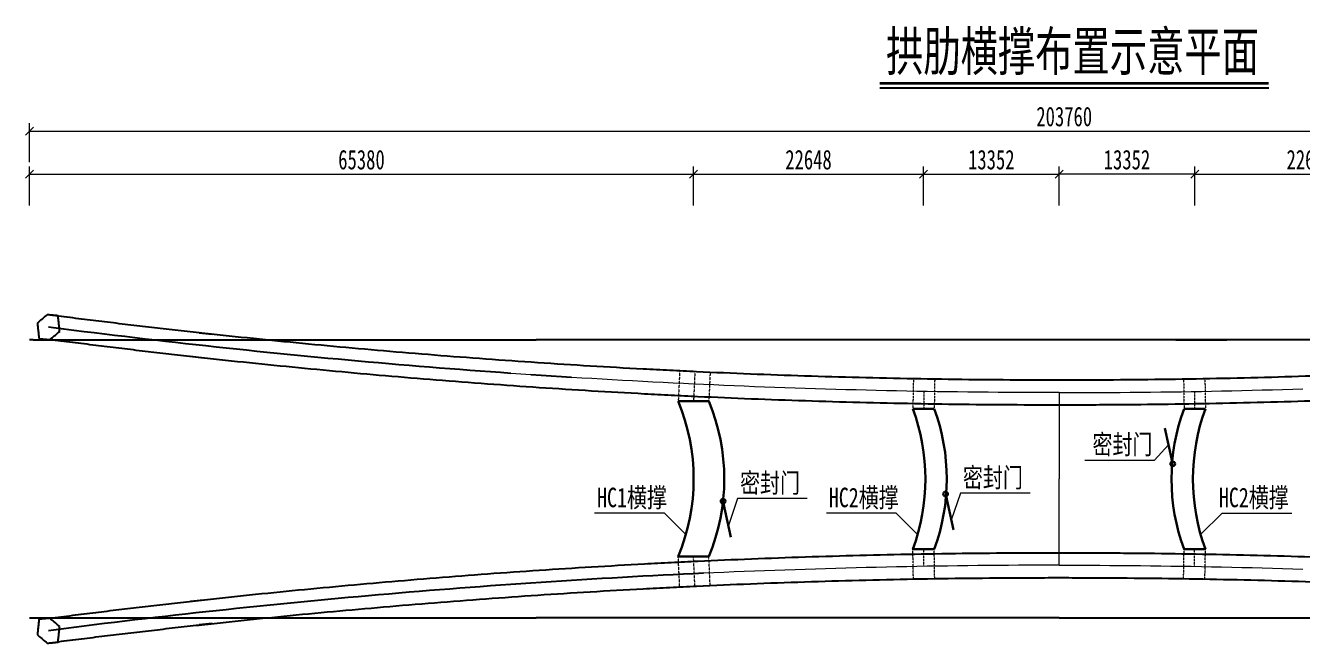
# Model space of a CAD drawing. Header units: millimetres. Extents: x 271875 to 497920, y 124104 to 263204.
# Drawn here: x 271875 to 397596, y 124104 to 185079 of the extents above; entities that cross this region are included whole.
import ezdxf
from ezdxf.enums import TextEntityAlignment as Align

# ---------------------------------------------------------------- set-up
doc = ezdxf.new("R2010")
doc.units = ezdxf.units.MM
doc.linetypes.add('CENTER2', pattern=[28.575, 19.05, -3.175, 3.175, -3.175])
doc.linetypes.add('DASHED', pattern=[0.75, 0.5, -0.25])
doc.layers.get('Defpoints').update_dxf_attribs({"color": 8})
for name, color, linetype, lineweight in [('A-MASS', 70, 'Continuous', 200), ('标注', 4, 'Continuous', 13), ('标注线及字体', 2, 'Continuous', 15), ('桥 构造粗实', 1, 'Continuous', 30), ('细实线', 4, 'Continuous', 15)]:
    doc.layers.add(name, color=color, linetype=linetype, lineweight=lineweight)
doc.styles.add('111', font='仿宋_GB2312.ttf', dxfattribs={"width": 0.7})
doc.styles.add('SMEDI', font='仿宋_GB2312.ttf', dxfattribs={"width": 0.75})
doc.dimstyles.new('200', dxfattribs={"dimscale": 0, "dimtxt": 2.5, "dimasz": 1, "dimexe": 1, "dimexo": 1, "dimgap": 0.6, "dimtad": 1, "dimdec": 0, "dimdsep": 46, "dimtxsty": '111', "dimblk": 'OBLIQUE', "dimcen": 0, "dimclrd": 4, "dimclre": 4, "dimclrt": 4, "dimadec": 1, "dimazin": 2, "dimtfac": 1, "dimtdec": 0, "dimtix": 1, "dimtmove": 2, "dimatfit": 3, "dimfxl": 4, "dimfxlon": 1, "dimtolj": 1, "dimlwd": -1, "dimlwe": -1, "dimarcsym": 0})

# ---------------------------------------------------------------- blocks, each defined once
blk = doc.blocks.new('_Oblique')
at = {"color": 0, "linetype": 'ByBlock', "lineweight": -2}
blk.add_line((-0.5, -0.5), (0.5, 0.5), dxfattribs=at)
blk = doc.blocks.new('*D79')
at = {"layer": 'Defpoints', "color": 0, "transparency": 16777216}
for p in [(337642, 170431), (337642, 148058), (272260, 145364)]:
    blk.add_point(p, dxfattribs=at)
at = {"layer": '细实线', "color": 4, "transparency": 16777216}
for p, q in [((272260, 167354), (272260, 171201)), ((337642, 167354), (337642, 171201)), ((272260, 170431), (337642, 170431))]:
    blk.add_line(p, q, dxfattribs=at)
at = {"layer": '细实线', "color": 4, "transparency": 16777216, "xscale": 769.2307692307693, "yscale": 769.2307692307693, "zscale": 769.2307692307693, "rotation": 180}
blk.add_blockref('_Oblique', (272260, 170431), dxfattribs=at)
at = {"layer": '细实线', "color": 4, "transparency": 16777216, "xscale": 769.2307692307693, "yscale": 769.2307692307693, "zscale": 769.2307692307693}
blk.add_blockref('_Oblique', (337642, 170431), dxfattribs=at)
at = {"layer": '细实线', "color": 4, "transparency": 16777216, "insert": (304951, 171854), "char_height": 1923.1, "attachment_point": 5, "style": '111'}
blk.add_mtext('\\A1;65380', dxfattribs=at)
blk = doc.blocks.new('*D80')
at = {"layer": 'Defpoints', "color": 0, "transparency": 16777216}
for p in [(476020, 174679), (272260, 145364), (476020, 145364)]:
    blk.add_point(p, dxfattribs=at)
at = {"layer": '细实线', "color": 4, "transparency": 16777216}
for p, q in [((272260, 171602), (272260, 175448)), ((476020, 171602), (476020, 175448)), ((272260, 174679), (476020, 174679))]:
    blk.add_line(p, q, dxfattribs=at)
at = {"layer": '细实线', "color": 4, "transparency": 16777216, "xscale": 769.2307692307693, "yscale": 769.2307692307693, "zscale": 769.2307692307693, "rotation": 180}
blk.add_blockref('_Oblique', (272260, 174679), dxfattribs=at)
at = {"layer": '细实线', "color": 4, "transparency": 16777216, "xscale": 769.2307692307693, "yscale": 769.2307692307693, "zscale": 769.2307692307693}
blk.add_blockref('_Oblique', (476020, 174679), dxfattribs=at)
at = {"layer": '细实线', "color": 4, "transparency": 16777216, "insert": (374140, 176102), "char_height": 1923.1, "attachment_point": 5, "style": '111'}
blk.add_mtext('\\A1;203760', dxfattribs=at)
blk = doc.blocks.new('*D81')
at = {"layer": 'Defpoints', "color": 0, "transparency": 16777216}
for p in [(360287, 170431), (337642, 148058), (360287, 147330)]:
    blk.add_point(p, dxfattribs=at)
at = {"layer": '细实线', "color": 4, "transparency": 16777216}
for p, q in [((337642, 167354), (337642, 171201)), ((360287, 167354), (360287, 171201)), ((337642, 170431), (360287, 170431))]:
    blk.add_line(p, q, dxfattribs=at)
at = {"layer": '细实线', "color": 4, "transparency": 16777216, "xscale": 769.2307692307693, "yscale": 769.2307692307693, "zscale": 769.2307692307693, "rotation": 180}
blk.add_blockref('_Oblique', (337642, 170431), dxfattribs=at)
at = {"layer": '细实线', "color": 4, "transparency": 16777216, "xscale": 769.2307692307693, "yscale": 769.2307692307693, "zscale": 769.2307692307693}
blk.add_blockref('_Oblique', (360287, 170431), dxfattribs=at)
at = {"layer": '细实线', "color": 4, "transparency": 16777216, "insert": (348965, 171854), "char_height": 1923.1, "attachment_point": 5, "style": '111'}
blk.add_mtext('\\A1;22648', dxfattribs=at)
blk = doc.blocks.new('*D82')
at = {"layer": 'Defpoints', "color": 0, "transparency": 16777216}
for p in [(373640, 170431), (360287, 147330), (373640, 144663)]:
    blk.add_point(p, dxfattribs=at)
at = {"layer": '细实线', "color": 4, "transparency": 16777216}
for p, q in [((360287, 167354), (360287, 171201)), ((373640, 167354), (373640, 171201)), ((360287, 170431), (373640, 170431))]:
    blk.add_line(p, q, dxfattribs=at)
at = {"layer": '细实线', "color": 4, "transparency": 16777216, "xscale": 769.2307692307693, "yscale": 769.2307692307693, "zscale": 769.2307692307693, "rotation": 180}
blk.add_blockref('_Oblique', (360287, 170431), dxfattribs=at)
at = {"layer": '细实线', "color": 4, "transparency": 16777216, "xscale": 769.2307692307693, "yscale": 769.2307692307693, "zscale": 769.2307692307693}
blk.add_blockref('_Oblique', (373640, 170431), dxfattribs=at)
at = {"layer": '细实线', "color": 4, "transparency": 16777216, "insert": (366963, 171854), "char_height": 1923.1, "attachment_point": 5, "style": '111'}
blk.add_mtext('\\A1;13352', dxfattribs=at)
blk = doc.blocks.new('*D83')
at = {"layer": 'Defpoints', "color": 0, "transparency": 16777216}
for p in [(373640, 170431), (386993, 147330), (373640, 144663)]:
    blk.add_point(p, dxfattribs=at)
at = {"layer": '细实线', "color": 4, "transparency": 16777216}
for p, q in [((373640, 167354), (373640, 171201)), ((386993, 167354), (386993, 171201)), ((386993, 170431), (373640, 170431))]:
    blk.add_line(p, q, dxfattribs=at)
at = {"layer": '细实线', "color": 4, "transparency": 16777216, "xscale": 769.2307692307693, "yscale": 769.2307692307693, "zscale": 769.2307692307693, "rotation": 180}
blk.add_blockref('_Oblique', (373640, 170431), dxfattribs=at)
at = {"layer": '细实线', "color": 4, "transparency": 16777216, "xscale": 769.2307692307693, "yscale": 769.2307692307693, "zscale": 769.2307692307693}
blk.add_blockref('_Oblique', (386993, 170431), dxfattribs=at)
at = {"layer": '细实线', "color": 4, "transparency": 16777216, "insert": (380316, 171854), "char_height": 1923.1, "attachment_point": 5, "style": '111'}
blk.add_mtext('\\A1;13352', dxfattribs=at)
blk = doc.blocks.new('*D84')
at = {"layer": 'Defpoints', "color": 0, "transparency": 16777216}
for p in [(409637, 170431), (386993, 147330), (409637, 148058)]:
    blk.add_point(p, dxfattribs=at)
at = {"layer": '细实线', "color": 4, "transparency": 16777216}
for p, q in [((386993, 167354), (386993, 171201)), ((409637, 167354), (409637, 171201)), ((386993, 170431), (409637, 170431))]:
    blk.add_line(p, q, dxfattribs=at)
at = {"layer": '细实线', "color": 4, "transparency": 16777216, "xscale": 769.2307692307693, "yscale": 769.2307692307693, "zscale": 769.2307692307693, "rotation": 180}
blk.add_blockref('_Oblique', (386993, 170431), dxfattribs=at)
at = {"layer": '细实线', "color": 4, "transparency": 16777216, "xscale": 769.2307692307693, "yscale": 769.2307692307693, "zscale": 769.2307692307693}
blk.add_blockref('_Oblique', (409637, 170431), dxfattribs=at)
at = {"layer": '细实线', "color": 4, "transparency": 16777216, "insert": (398315, 171854), "char_height": 1923.1, "attachment_point": 5, "style": '111'}
blk.add_mtext('\\A1;22648', dxfattribs=at)

msp = doc.modelspace()

# ---------------------------------------------------------------- linework, layer by layer
at = {"color": 4}
msp.add_line((355969.5, 178932.1), (394282, 178932.1), dxfattribs=at)
at = {"color": 6, "const_width": 276.9}
msp.add_lwpolyline([(355969.5, 179393.6), (394282, 179393.6)], dxfattribs=at)
at = {"layer": 'A-MASS', "lineweight": -3}
for p, q in [((288962.7, 154803.2), (290235.6, 154663.3)), ((272639.8, 154113.4), (272259.8, 154113.4)), ((272639.8, 154113.4), (273139.8, 154113.4)), ((273139.8, 154113.4), (273639.8, 154113.4)), ((273639.8, 154113.4), (274139.8, 154113.4)), ((274139.8, 154113.4), (274639.8, 154113.4)), ((274639.8, 154113.4), (275139.8, 154113.4)), ((275139.8, 154113.4), (275639.8, 154113.4)), ((275639.8, 154113.4), (276139.8, 154113.4)), ((276139.8, 154113.4), (276639.8, 154113.4)), ((276639.8, 154113.4), (277139.8, 154113.4)), ((277139.8, 154113.4), (277639.8, 154113.4)), ((277639.8, 154113.4), (278139.8, 154113.4)), ((278139.8, 154113.4), (278639.8, 154113.4)), ((278639.8, 154113.4), (279139.8, 154113.4)), ((279139.8, 154113.4), (279639.8, 154113.4)), ((279639.8, 154113.4), (280139.8, 154113.4)), ((280139.8, 154113.4), (280639.8, 154113.4)), ((280639.8, 154113.4), (281139.8, 154113.4)), ((281139.8, 154113.4), (281639.8, 154113.4)), ((281639.8, 154113.4), (282139.8, 154113.4)), ((282139.8, 154113.4), (283139.8, 154113.4)), ((283139.8, 154113.4), (284139.8, 154113.4)), ((284139.8, 154113.4), (285139.8, 154113.4)), ((285139.8, 154113.4), (286139.8, 154113.4)), ((286139.8, 154113.4), (287139.8, 154113.4)), ((287139.8, 154113.4), (292139.8, 154113.4)), ((292139.8, 154113.4), (302139.8, 154113.4)), ((302139.8, 154113.4), (322139.8, 154113.4)), ((347139.8, 154113.4), (322139.8, 154113.4)), ((357139.8, 154113.4), (347139.8, 154113.4)), ((362139.8, 154113.4), (357139.8, 154113.4)), ((367139.8, 154113.4), (362139.8, 154113.4)), ((373639.8, 154113.4), (367139.8, 154113.4)), ((378639.8, 154113.4), (373639.8, 154113.4)), ((383639.8, 154113.4), (378639.8, 154113.4)), ((388639.8, 154113.4), (383639.8, 154113.4)), ((385139.8, 154113.4), (390139.8, 154113.4)), ((398639.8, 154113.4), (388639.8, 154113.4)), ((288106.2, 128361.3), (289382.5, 128501.4)), ((272259.8, 126713.4), (272639.8, 126713.4)), ((272639.8, 126713.4), (273139.8, 126713.4)), ((273139.8, 126713.4), (273639.8, 126713.4)), ((273639.8, 126713.4), (274139.8, 126713.4)), ((274139.8, 126713.4), (274639.8, 126713.4)), ((274639.8, 126713.4), (275139.8, 126713.4)), ((275139.8, 126713.4), (275639.8, 126713.4)), ((275639.8, 126713.4), (276139.8, 126713.4)), ((276139.8, 126713.4), (276639.8, 126713.4)), ((276639.8, 126713.4), (277139.8, 126713.4)), ((277139.8, 126713.4), (277639.8, 126713.4)), ((277639.8, 126713.4), (278139.8, 126713.4)), ((278139.8, 126713.4), (278639.8, 126713.4)), ((278639.8, 126713.4), (279139.8, 126713.4)), ((279139.8, 126713.4), (279639.8, 126713.4)), ((279639.8, 126713.4), (280139.8, 126713.4)), ((280139.8, 126713.4), (280639.8, 126713.4)), ((280639.8, 126713.4), (281139.8, 126713.4)), ((281139.8, 126713.4), (281639.8, 126713.4)), ((281639.8, 126713.4), (282139.8, 126713.4)), ((282139.8, 126713.4), (283139.8, 126713.4)), ((283139.8, 126713.4), (284139.8, 126713.4)), ((284139.8, 126713.4), (285139.8, 126713.4)), ((285139.8, 126713.4), (286139.8, 126713.4)), ((286139.8, 126713.4), (287139.8, 126713.4)), ((287139.8, 126713.4), (292139.8, 126713.4)), ((292139.8, 126713.4), (302139.8, 126713.4)), ((302139.8, 126713.4), (322139.8, 126713.4)), ((347139.8, 126713.4), (322139.8, 126713.4)), ((357139.8, 126713.4), (347139.8, 126713.4)), ((362139.8, 126713.4), (357139.8, 126713.4)), ((367139.8, 126713.4), (362139.8, 126713.4)), ((373639.8, 126713.4), (367139.8, 126713.4)), ((373639.8, 126713.4), (378639.8, 126713.4)), ((378639.8, 126713.4), (383639.8, 126713.4)), ((383639.8, 126713.4), (388639.8, 126713.4)), ((388639.8, 126713.4), (398639.8, 126713.4))]:
    msp.add_line(p, q, dxfattribs=at)
at = {"layer": 'A-MASS', "lineweight": -3, "flags": 128}
for points in [[(274006.2, 156592.2), (273898.5, 156501.5), (273790.8, 156410.9), (273683, 156320.3), (273575.3, 156229.6), (273467.6, 156139), (273359.8, 156048.3), (273252.1, 155957.7), (273144.4, 155867), (273036.6, 155776.4)], [(275074.8, 156490.2), (274956.1, 156501.5), (274837.3, 156512.9), (274718.6, 156524.2), (274599.9, 156535.5), (274481.2, 156546.9), (274362.4, 156558.2), (274243.7, 156569.5), (274125, 156580.9), (274006.2, 156592.2)], [(275157.7, 155721.4), (275148.5, 155806.9), (275139.3, 155892.3), (275130.1, 155977.7), (275120.9, 156063.1), (275111.7, 156148.5), (275102.5, 156233.9), (275093.2, 156319.4), (275084, 156404.8), (275074.8, 156490.2)], [(273036.6, 155776.4), (273045.9, 155691), (273055.1, 155605.5), (273064.3, 155520.1), (273073.5, 155434.7), (273082.7, 155349.3), (273091.9, 155263.9), (273101.1, 155178.5), (273110.4, 155093), (273119.6, 155007.6)], [(273119.6, 155007.6), (273128.8, 154922.2), (273138, 154836.8), (273147.2, 154751.4), (273156.4, 154666), (273165.6, 154580.5), (273174.9, 154495.1), (273184.1, 154409.7), (273193.3, 154324.3), (273202.5, 154238.9)], [(274271.1, 154136.9), (274378.8, 154227.5), (274486.6, 154318.2), (274594.3, 154408.8), (274702, 154499.5), (274809.7, 154590.1), (274917.5, 154680.8), (275025.2, 154771.4), (275132.9, 154862.1), (275240.7, 154952.7)], [(275240.7, 154952.7), (275231.5, 155038.1), (275222.2, 155123.5), (275213, 155208.9), (275203.8, 155294.4), (275194.6, 155379.8), (275185.4, 155465.2), (275176.2, 155550.6), (275167, 155636), (275157.7, 155721.4)], [(273202.5, 154238.9), (273321.2, 154227.6), (273440, 154216.2), (273558.7, 154204.9), (273677.4, 154193.5), (273796.2, 154182.2), (273914.9, 154170.9), (274033.6, 154159.5), (274152.4, 154148.2), (274271.1, 154136.9)], [(289382.5, 152325.3), (288107.2, 152465.3), (288106.2, 152465.4)], [(273119.6, 125819.1), (273110.4, 125733.7), (273101.1, 125648.3), (273091.9, 125562.8), (273082.7, 125477.4), (273073.5, 125392), (273064.3, 125306.6), (273055.1, 125221.2), (273045.9, 125135.8), (273036.6, 125050.3)], [(273202.5, 126587.8), (273193.3, 126502.4), (273184.1, 126417), (273174.9, 126331.6), (273165.6, 126246.2), (273156.4, 126160.7), (273147.2, 126075.3), (273138, 125989.9), (273128.8, 125904.5), (273119.6, 125819.1)], [(274271.1, 126689.8), (274152.4, 126678.5), (274033.6, 126667.2), (273914.9, 126655.8), (273796.2, 126644.5), (273677.4, 126633.2), (273558.7, 126621.8), (273440, 126610.5), (273321.2, 126599.2), (273202.5, 126587.8)], [(275240.7, 125874), (275132.9, 125964.7), (275025.2, 126055.3), (274917.5, 126146), (274809.7, 126236.6), (274702, 126327.2), (274594.3, 126417.9), (274486.6, 126508.5), (274378.8, 126599.2), (274271.1, 126689.8)], [(275157.7, 125105.3), (275167, 125190.7), (275176.2, 125276.1), (275185.4, 125361.5), (275194.6, 125446.9), (275203.8, 125532.3), (275213, 125617.8), (275222.2, 125703.2), (275231.5, 125788.6), (275240.7, 125874)], [(290235.6, 126163.4), (288963.7, 126023.6), (288962.7, 126023.5)], [(273036.6, 125050.3), (273144.4, 124959.7), (273252.1, 124869), (273359.8, 124778.4), (273467.6, 124687.8), (273575.3, 124597.1), (273683, 124506.5), (273790.8, 124415.8), (273898.5, 124325.2), (274006.2, 124234.5)], [(275074.8, 124336.5), (275084, 124421.9), (275093.2, 124507.4), (275102.5, 124592.8), (275111.7, 124678.2), (275120.9, 124763.6), (275130.1, 124849), (275139.3, 124934.4), (275148.5, 125019.9), (275157.7, 125105.3)], [(274006.2, 124234.5), (274125, 124245.8), (274243.7, 124257.2), (274362.4, 124268.5), (274481.2, 124279.9), (274599.9, 124291.2), (274718.6, 124302.5), (274837.3, 124313.9), (274956.1, 124325.2), (275074.8, 124336.5)]]:
    msp.add_lwpolyline(points, dxfattribs=at)
at = {"layer": 'A-MASS', "lineweight": -3}
for points, knots in [([(474273.4, 156722.9), (473574.2, 156631), (472522.1, 156494.3), (471112.6, 156314.5), (469699, 156136.4), (468278.7, 155960.6), (466850, 155786.8), (465415.5, 155614.4), (463611.7, 155401.5), (461430.5, 155150.2), (459232.9, 154903.2), (456281.3, 154580.1), (452552.4, 154187.8), (448017.2, 153737), (443424.1, 153307.2), (438672.2, 152890.6), (433759.9, 152490.3), (428685.9, 152109.5), (423558, 151758.2), (419242.2, 151491.2), (415765.7, 151293.7), (413146.7, 151153.9), (410516.5, 151022.5), (407875.5, 150899.8), (405224.4, 150785.8), (401677, 150645.6), (397221.1, 150492.8), (391845, 150346.4), (386445.8, 150238), (381029.2, 150168.4), (376507.2, 150141.9), (372888.3, 150139.2), (369269.8, 150148.7), (364749.4, 150183.9), (359337, 150264.2), (353943.6, 150383.2), (348575, 150539.9), (343236.9, 150733.3), (338818.7, 150924.2), (335305.3, 151094.2), (331806.6, 151275.7), (327461.8, 151523.3), (322296.7, 151852.4), (317183.4, 152212), (312124.9, 152600.8), (307124.5, 153017.1), (302185, 153459.8), (297309.7, 153927.2), (293303, 154336.3), (290132.7, 154674.5), (287773, 154933.5), (285431.6, 155197.6), (283496.1, 155421.9), (281957.2, 155603.7), (280807.8, 155741.2), (279663.4, 155879.9), (278523.8, 156019.7), (277388.6, 156160.7), (275880.3, 156350.5), (274754.3, 156495), (274006.2, 156592.2)], [-1, -1, -1, -1, -0.98813291, -0.98219937, -0.97626582, -0.96439873, -0.95846519, -0.95253165, -0.94066456, -0.92879747, -0.91693038, -0.90506329, -0.88132911, -0.85759494, -0.83386076, -0.81012658, -0.78481013, -0.75949367, -0.73417722, -0.70886076, -0.69620253, -0.6835443, -0.67088608, -0.65822785, -0.64556962, -0.63291139, -0.60759494, -0.58227848, -0.55696203, -0.53164557, -0.50632911, -0.49367089, -0.48101266, -0.4556962, -0.43037975, -0.40506329, -0.37974684, -0.35443038, -0.32911392, -0.3164557, -0.30379747, -0.27848101, -0.25316456, -0.2278481, -0.20253165, -0.17721519, -0.15189873, -0.12658228, -0.10126582, -0.08860759, -0.07594937, -0.06329114, -0.05063291, -0.0443038, -0.03797468, -0.03164557, -0.02531646, -0.01898734, -0.01265823, 0, 0, 0, 0]), ([(474006.3, 154265.8), (473308.8, 154175.3), (472258.9, 154040.2), (470852.5, 153861.5), (469441.8, 153683.5), (468024.2, 153507), (466598.3, 153332.5), (465166.7, 153159.3), (463366.6, 152945.6), (461189.9, 152693.5), (458996.9, 152446), (456051.6, 152122.2), (452330.9, 151729.5), (447805.9, 151278.6), (443223.4, 150849.1), (438482.9, 150433.1), (433582.7, 150033.5), (428521.8, 149653.5), (423407.4, 149303), (419103.4, 149036.6), (415636.5, 148839.5), (413025, 148699.8), (410402.3, 148568.5), (407769, 148445.7), (405125.8, 148331.5), (401589, 148191.1), (397146.6, 148038), (391787.3, 147891.3), (386405, 147782.9), (381905.6, 147725.4), (378301.1, 147698.3), (375596.3, 147687.2), (372890.8, 147685.2), (369283.7, 147694.5), (364777.8, 147729.2), (359382.5, 147809), (354006.1, 147928.1), (348654, 148085.2), (343332.1, 148279), (338927, 148470.1), (335423.8, 148640.2), (331935, 148821.4), (327602.3, 149068.7), (322451.1, 149397), (317351.2, 149755.8), (312305.6, 150143.7), (307317.4, 150559.4), (302389.7, 151001.5), (297525.6, 151468.8), (293527.8, 151878.1), (290364.4, 152216.8), (288009.6, 152476.3), (285673.1, 152741.1), (283741.6, 152966.1), (282205.8, 153148.5), (281058.7, 153286.6), (279916.6, 153425.9), (278779.2, 153566.3), (277646.3, 153707.8), (276141, 153897.5), (275017.5, 154040.8), (274271.1, 154136.9)], [-1, -1, -1, -1, -0.98813291, -0.98219937, -0.97626582, -0.96439873, -0.95846519, -0.95253165, -0.94066456, -0.92879747, -0.91693038, -0.90506329, -0.88132911, -0.85759494, -0.83386076, -0.81012658, -0.78481013, -0.75949367, -0.73417722, -0.70886076, -0.69620253, -0.6835443, -0.67088608, -0.65822785, -0.64556962, -0.63291139, -0.60759494, -0.58227848, -0.55696203, -0.53164557, -0.51898734, -0.50632911, -0.49367089, -0.48101266, -0.4556962, -0.43037975, -0.40506329, -0.37974684, -0.35443038, -0.32911392, -0.3164557, -0.30379747, -0.27848101, -0.25316456, -0.2278481, -0.20253165, -0.17721519, -0.15189873, -0.12658228, -0.10126582, -0.08860759, -0.07594937, -0.06329114, -0.05063291, -0.0443038, -0.03797468, -0.03164557, -0.02531646, -0.01898734, -0.01265823, 0, 0, 0, 0]), ([(274271.1, 126689.8), (275017.5, 126785.9), (276141, 126929.2), (277646.3, 127118.9), (278779.2, 127260.4), (279916.6, 127400.8), (281058.7, 127540.1), (282205.8, 127678.2), (283741.6, 127860.7), (285673.1, 128085.6), (288009.6, 128350.4), (290364.4, 128609.9), (293527.8, 128948.6), (297525.6, 129357.9), (302389.7, 129825.2), (307317.4, 130267.3), (312305.6, 130683), (317351.2, 131070.9), (322451.1, 131429.7), (327602.3, 131758), (331935, 132005.3), (335423.8, 132186.6), (338927, 132356.6), (343332.1, 132547.7), (348654, 132741.5), (354006.1, 132898.6), (359382.5, 133017.7), (364777.8, 133097.5), (369283.7, 133132.2), (372890.8, 133141.5), (375596.3, 133139.5), (378301.1, 133128.5), (381905.6, 133101.3), (386405, 133043.8), (391787.3, 132935.4), (397146.6, 132788.7), (401589, 132635.6), (405125.8, 132495.2), (407769, 132381), (410402.3, 132258.2), (413025, 132126.9), (415636.5, 131987.2), (419103.4, 131790.1), (423407.4, 131523.7), (428521.8, 131173.2), (433582.7, 130793.2), (438482.9, 130393.6), (443223.4, 129977.6), (447805.9, 129548.2), (452330.9, 129097.3), (456051.6, 128704.6), (458996.9, 128380.8), (461189.9, 128133.2), (463366.6, 127881.1), (465166.7, 127667.4), (466598.3, 127494.3), (468024.2, 127319.7), (469441.8, 127143.2), (470852.5, 126965.2), (472258.9, 126786.5), (473308.8, 126651.4), (474006.3, 126560.9)], [0, 0, 0, 0, 0.01265823, 0.01898734, 0.02531646, 0.03164557, 0.03797468, 0.0443038, 0.05063291, 0.06329114, 0.07594937, 0.08860759, 0.10126582, 0.12658228, 0.15189873, 0.17721519, 0.20253165, 0.2278481, 0.25316456, 0.27848101, 0.30379747, 0.3164557, 0.32911392, 0.35443038, 0.37974684, 0.40506329, 0.43037975, 0.4556962, 0.48101266, 0.49367089, 0.50632911, 0.51898734, 0.53164557, 0.55696203, 0.58227848, 0.60759494, 0.63291139, 0.64556962, 0.65822785, 0.67088608, 0.6835443, 0.69620253, 0.70886076, 0.73417722, 0.75949367, 0.78481013, 0.81012658, 0.83386076, 0.85759494, 0.88132911, 0.90506329, 0.91693038, 0.92879747, 0.94066456, 0.95253165, 0.95846519, 0.96439873, 0.97626582, 0.98219937, 0.98813291, 1, 1, 1, 1]), ([(274006.2, 124234.5), (274754.3, 124331.7), (275880.3, 124476.2), (277388.6, 124666), (278523.8, 124807.1), (279663.4, 124946.9), (280807.8, 125085.5), (281957.2, 125223), (283496.1, 125404.8), (285431.6, 125629.1), (287773, 125893.2), (290132.7, 126152.2), (293303, 126490.4), (297309.7, 126899.5), (302185, 127366.9), (307124.5, 127809.6), (312124.9, 128226), (317183.4, 128614.7), (322296.7, 128974.3), (327461.8, 129303.4), (331806.6, 129551), (335305.3, 129732.5), (338818.7, 129902.6), (343236.9, 130093.4), (348575, 130286.8), (353943.6, 130443.5), (359337, 130562.6), (364749.4, 130642.8), (369269.8, 130678), (372888.3, 130687.5), (376507.2, 130684.8), (381029.2, 130658.3), (386445.8, 130588.7), (391845, 130480.3), (397221.1, 130333.9), (401677, 130181.2), (405224.4, 130041), (407875.5, 129926.9), (410516.5, 129804.2), (413146.7, 129672.8), (415765.7, 129533), (419242.2, 129335.5), (423558, 129068.5), (428685.9, 128717.2), (433759.9, 128336.4), (438672.2, 127936.1), (443424.1, 127519.5), (448017.2, 127089.8), (452552.4, 126638.9), (456281.3, 126246.7), (459232.9, 125923.5), (461430.5, 125676.6), (463611.7, 125425.2), (465415.5, 125212.3), (466850, 125039.9), (468278.7, 124866.1), (469699, 124690.3), (471112.6, 124512.2), (472522.1, 124332.4), (473574.2, 124195.7), (474273.4, 124103.8)], [0, 0, 0, 0, 0.01265823, 0.01898734, 0.02531646, 0.03164557, 0.03797468, 0.0443038, 0.05063291, 0.06329114, 0.07594937, 0.08860759, 0.10126582, 0.12658228, 0.15189873, 0.17721519, 0.20253165, 0.2278481, 0.25316456, 0.27848101, 0.30379747, 0.3164557, 0.32911392, 0.35443038, 0.37974684, 0.40506329, 0.43037975, 0.4556962, 0.48101266, 0.49367089, 0.50632911, 0.53164557, 0.55696203, 0.58227848, 0.60759494, 0.63291139, 0.64556962, 0.65822785, 0.67088608, 0.6835443, 0.69620253, 0.70886076, 0.73417722, 0.75949367, 0.78481013, 0.81012658, 0.83386076, 0.85759494, 0.88132911, 0.90506329, 0.91693038, 0.92879747, 0.94066456, 0.95253165, 0.95846519, 0.96439873, 0.97626582, 0.98219937, 0.98813291, 1, 1, 1, 1])]:
    msp.add_open_spline(points, degree=3, knots=knots, dxfattribs=at)
at = {"layer": '标注', "lineweight": -3, "ltscale": 550}
for p, q in [((274639.8, 155300.3), (274139.8, 155365.1)), ((275639.8, 155171.9), (274639.8, 155300.3)), ((276639.8, 155044.8), (275639.8, 155171.9)), ((277639.8, 154919.1), (276639.8, 155044.8)), ((278639.8, 154794.6), (277639.8, 154919.1)), ((279639.8, 154671.4), (278639.8, 154794.6)), ((280639.8, 154549.6), (279639.8, 154671.4)), ((281639.8, 154429), (280639.8, 154549.6)), ((282639.8, 154309.8), (281639.8, 154429)), ((283639.8, 154191.8), (282639.8, 154309.8)), ((284639.8, 154075.2), (283639.8, 154191.8)), ((285639.8, 153959.8), (284639.8, 154075.2)), ((286639.8, 153845.8), (285639.8, 153959.8)), ((287639.8, 153733), (286639.8, 153845.8)), ((288639.8, 153621.6), (287639.8, 153733)), ((289639.8, 153511.5), (288639.8, 153621.6)), ((290639.8, 153402.6), (289639.8, 153511.5)), ((291639.8, 153295.1), (290639.8, 153402.6)), ((292639.8, 153188.9), (291639.8, 153295.1)), ((293639.8, 153084), (292639.8, 153188.9)), ((294639.8, 152980.4), (293639.8, 153084)), ((295639.8, 152878.1), (294639.8, 152980.4)), ((296639.8, 152777), (295639.8, 152878.1)), ((297639.8, 152677.3), (296639.8, 152777)), ((298639.8, 152578.9), (297639.8, 152677.3)), ((299639.8, 152481.8), (298639.8, 152578.9)), ((300639.8, 152386.1), (299639.8, 152481.8)), ((301639.8, 152291.6), (300639.8, 152386.1)), ((302639.8, 152198.4), (301639.8, 152291.6)), ((303639.8, 152106.5), (302639.8, 152198.4)), ((304639.8, 152015.9), (303639.8, 152106.5)), ((305639.8, 151926.6), (304639.8, 152015.9)), ((306639.8, 151838.7), (305639.8, 151926.6)), ((307639.8, 151752), (306639.8, 151838.7)), ((308639.8, 151666.6), (307639.8, 151752)), ((309639.8, 151582.6), (308639.8, 151666.6)), ((310639.8, 151499.8), (309639.8, 151582.6)), ((311639.8, 151418.3), (310639.8, 151499.8)), ((312639.8, 151338.2), (311639.8, 151418.3)), ((313639.8, 151259.3), (312639.8, 151338.2)), ((314639.8, 151181.8), (313639.8, 151259.3)), ((315639.8, 151105.5), (314639.8, 151181.8)), ((316639.8, 151030.6), (315639.8, 151105.5)), ((317639.8, 150957), (316639.8, 151030.6)), ((318639.8, 150884.6), (317639.8, 150957)), ((319639.8, 150813.6), (318639.8, 150884.6)), ((322639.8, 150608.3), (321639.8, 150675.4)), ((323639.8, 150542.5), (322639.8, 150608.3)), ((324639.8, 150478), (323639.8, 150542.5)), ((325639.8, 150414.8), (324639.8, 150478)), ((331639.8, 130763.8), (330639.8, 130708.4)), ((332639.8, 130817.9), (331639.8, 130763.8)), ((333639.8, 130870.7), (332639.8, 130817.9)), ((334639.8, 130922.2), (333639.8, 130870.7)), ((335639.8, 130972.4), (334639.8, 130922.2)), ((336639.8, 131021.2), (335639.8, 130972.4)), ((337639.8, 131068.8), (336639.8, 131021.2)), ((338639.8, 131115.1), (337639.8, 131068.8)), ((313639.8, 129567.4), (312639.8, 129488.5)), ((314639.8, 129644.9), (313639.8, 129567.4)), ((315639.8, 129721.2), (314639.8, 129644.9)), ((316639.8, 129796.1), (315639.8, 129721.2)), ((317639.8, 129869.8), (316639.8, 129796.1)), ((318639.8, 129942.1), (317639.8, 129869.8)), ((319639.8, 130013.1), (318639.8, 129942.1)), ((320639.8, 130082.8), (319639.8, 130013.1)), ((321639.8, 130151.3), (320639.8, 130082.8)), ((322639.8, 130218.4), (321639.8, 130151.3)), ((323639.8, 130284.2), (322639.8, 130218.4)), ((324639.8, 130348.7), (323639.8, 130284.2)), ((325639.8, 130411.9), (324639.8, 130348.7)), ((326639.8, 130473.8), (325639.8, 130411.9)), ((327639.8, 130534.4), (326639.8, 130473.8)), ((328639.8, 130593.7), (327639.8, 130534.4)), ((329639.8, 130651.7), (328639.8, 130593.7)), ((330639.8, 130708.4), (329639.8, 130651.7)), ((298639.8, 128247.8), (297639.8, 128149.4)), ((299639.8, 128344.9), (298639.8, 128247.8)), ((300639.8, 128440.7), (299639.8, 128344.9)), ((301639.8, 128535.2), (300639.8, 128440.7)), ((302639.8, 128628.3), (301639.8, 128535.2)), ((303639.8, 128720.2), (302639.8, 128628.3)), ((304639.8, 128810.8), (303639.8, 128720.2)), ((305639.8, 128900.1), (304639.8, 128810.8)), ((306639.8, 128988.1), (305639.8, 128900.1)), ((307639.8, 129074.7), (306639.8, 128988.1)), ((308639.8, 129160.1), (307639.8, 129074.7)), ((309639.8, 129244.2), (308639.8, 129160.1)), ((310639.8, 129326.9), (309639.8, 129244.2)), ((311639.8, 129408.4), (310639.8, 129326.9)), ((312639.8, 129488.5), (311639.8, 129408.4)), ((286639.8, 126980.9), (285639.8, 126866.9)), ((287639.8, 127093.7), (286639.8, 126980.9)), ((288639.8, 127205.1), (287639.8, 127093.7)), ((289639.8, 127315.2), (288639.8, 127205.1)), ((290639.8, 127424.1), (289639.8, 127315.2)), ((291639.8, 127531.6), (290639.8, 127424.1)), ((292639.8, 127637.8), (291639.8, 127531.6)), ((293639.8, 127742.7), (292639.8, 127637.8)), ((294639.8, 127846.3), (293639.8, 127742.7)), ((295639.8, 127948.7), (294639.8, 127846.3)), ((296639.8, 128049.7), (295639.8, 127948.7)), ((297639.8, 128149.4), (296639.8, 128049.7)), ((276639.8, 125781.9), (275639.8, 125654.8)), ((277639.8, 125907.7), (276639.8, 125781.9)), ((278639.8, 126032.1), (277639.8, 125907.7)), ((279639.8, 126155.3), (278639.8, 126032.1)), ((280639.8, 126277.1), (279639.8, 126155.3)), ((281639.8, 126397.7), (280639.8, 126277.1)), ((282639.8, 126517), (281639.8, 126397.7)), ((283639.8, 126634.9), (282639.8, 126517)), ((284639.8, 126751.6), (283639.8, 126634.9)), ((285639.8, 126866.9), (284639.8, 126751.6)), ((274639.8, 125526.4), (274139.8, 125461.6)), ((275639.8, 125654.8), (274639.8, 125526.4))]:
    msp.add_line(p, q, dxfattribs=at)
at = {"layer": '标注', "linetype": 'DASHED', "ltscale": 2}
for p, q in [((336282, 151051.4), (336135.7, 148057.9)), ((337780.4, 150979.6), (337641.4, 148057.9)), ((339277.2, 150910.7), (339148.9, 148057.9)), ((359290.1, 150272), (359234.5, 147329.6)), ((361386.9, 150236.1), (361339.6, 147329.6)), ((385892.7, 150236.1), (385940.1, 147329.6)), ((387989.5, 150272), (388045.1, 147329.6)), ((360317, 149029.6), (360317, 147329.6)), ((386962.7, 149029.6), (386962.7, 147329.6)), ((359290.1, 130554.7), (359234.5, 133497.1)), ((360317, 131786.6), (360317, 133486.6)), ((361386.9, 130590.6), (361339.6, 133497.1)), ((385892.7, 130590.6), (385940.1, 133497.1)), ((386962.7, 131786.6), (386962.7, 133486.6)), ((387989.5, 130554.7), (388045.1, 133497.1)), ((336282, 129775.3), (336135.7, 132768.8)), ((337780.4, 129847.2), (337641.4, 132768.8)), ((339277.2, 129916), (339148.9, 132768.8))]:
    msp.add_line(p, q, dxfattribs=at)
at = {"layer": '标注', "ltscale": 550}
for p, q in [((320639.8, 150743.9), (319639.8, 150813.6)), ((321639.8, 150675.4), (320639.8, 150743.9)), ((326639.8, 150352.9), (325639.8, 150414.8)), ((327639.8, 150292.3), (326639.8, 150352.9)), ((328639.8, 150233), (327639.8, 150292.3)), ((329639.8, 150175), (328639.8, 150233)), ((330639.8, 150118.3), (329639.8, 150175)), ((331639.8, 150062.9), (330639.8, 150118.3)), ((332639.8, 150008.8), (331639.8, 150062.9)), ((333639.8, 149956), (332639.8, 150008.8)), ((334639.8, 149904.5), (333639.8, 149956)), ((335639.8, 149854.4), (334639.8, 149904.5)), ((336639.8, 149805.5), (335639.8, 149854.4)), ((337639.8, 149757.9), (336639.8, 149805.5)), ((338639.8, 149711.6), (337639.8, 149757.9)), ((339639.8, 149666.7), (338639.8, 149711.6)), ((340639.8, 149623), (339639.8, 149666.7)), ((341639.8, 149580.7), (340639.8, 149623)), ((342639.8, 149539.6), (341639.8, 149580.7)), ((343639.8, 149499.8), (342639.8, 149539.6)), ((344639.8, 149461.4), (343639.8, 149499.8)), ((345639.8, 149424.3), (344639.8, 149461.4)), ((346639.8, 149388.4), (345639.8, 149424.3)), ((347639.8, 149353.9), (346639.8, 149388.4)), ((348639.8, 149320.6), (347639.8, 149353.9)), ((349639.8, 149288.7), (348639.8, 149320.6)), ((350639.8, 149258.1), (349639.8, 149288.7)), ((351639.8, 149228.8), (350639.8, 149258.1)), ((352639.8, 149200.7), (351639.8, 149228.8)), ((353639.8, 149174), (352639.8, 149200.7)), ((354639.8, 149148.6), (353639.8, 149174)), ((355639.8, 149124.5), (354639.8, 149148.6)), ((356639.8, 149101.7), (355639.8, 149124.5)), ((357639.8, 149080.2), (356639.8, 149101.7)), ((358639.8, 149060), (357639.8, 149080.2)), ((359639.8, 149041.1), (358639.8, 149060)), ((360639.8, 149023.5), (359639.8, 149041.1)), ((361639.8, 149007.2), (360639.8, 149023.5)), ((362639.8, 148992.2), (361639.8, 149007.2)), ((363639.8, 148978.5), (362639.8, 148992.2)), ((364639.8, 148966.1), (363639.8, 148978.5)), ((365639.8, 148955.1), (364639.8, 148966.1)), ((366639.8, 148945.3), (365639.8, 148955.1)), ((367639.8, 148936.8), (366639.8, 148945.3)), ((368639.8, 148929.6), (367639.8, 148936.8)), ((369639.8, 148923.8), (368639.8, 148929.6)), ((370639.8, 148919.2), (369639.8, 148923.8)), ((371639.8, 148916), (370639.8, 148919.2)), ((372639.8, 148914), (371639.8, 148916)), ((373639.8, 148913.4), (372639.8, 148914)), ((339639.8, 131160), (338639.8, 131115.1)), ((340639.8, 131203.7), (339639.8, 131160)), ((341639.8, 131246.1), (340639.8, 131203.7)), ((342639.8, 131287.1), (341639.8, 131246.1)), ((343639.8, 131326.9), (342639.8, 131287.1)), ((344639.8, 131365.3), (343639.8, 131326.9)), ((345639.8, 131402.5), (344639.8, 131365.3)), ((346639.8, 131438.3), (345639.8, 131402.5)), ((347639.8, 131472.8), (346639.8, 131438.3)), ((348639.8, 131506.1), (347639.8, 131472.8)), ((349639.8, 131538), (348639.8, 131506.1)), ((350639.8, 131568.6), (349639.8, 131538)), ((351639.8, 131598), (350639.8, 131568.6)), ((352639.8, 131626), (351639.8, 131598)), ((353639.8, 131652.7), (352639.8, 131626)), ((354639.8, 131678.1), (353639.8, 131652.7)), ((355639.8, 131702.2), (354639.8, 131678.1)), ((356639.8, 131725), (355639.8, 131702.2)), ((357639.8, 131746.5), (356639.8, 131725)), ((358639.8, 131766.7), (357639.8, 131746.5)), ((359639.8, 131785.6), (358639.8, 131766.7)), ((360639.8, 131803.2), (359639.8, 131785.6)), ((361639.8, 131819.5), (360639.8, 131803.2)), ((362639.8, 131834.5), (361639.8, 131819.5)), ((363639.8, 131848.2), (362639.8, 131834.5)), ((364639.8, 131860.6), (363639.8, 131848.2)), ((365639.8, 131871.6), (364639.8, 131860.6)), ((366639.8, 131881.4), (365639.8, 131871.6)), ((367639.8, 131889.9), (366639.8, 131881.4)), ((368639.8, 131897.1), (367639.8, 131889.9)), ((369639.8, 131902.9), (368639.8, 131897.1)), ((370639.8, 131907.5), (369639.8, 131902.9)), ((371639.8, 131910.7), (370639.8, 131907.5)), ((372639.8, 131912.7), (371639.8, 131910.7)), ((373639.8, 131913.4), (372639.8, 131912.7))]:
    msp.add_line(p, q, dxfattribs=at)
at = {"layer": '标注', "linetype": 'CENTER2', "ltscale": 0.12}
for p in [(373639.8, 148913.4), (373639.8, 148816.2), (373639.8, 131913.4)]:
    msp.add_line(p, (373639.8, 140413.4), dxfattribs=at)
at = {"layer": '标注', "ltscale": 550}
for points in [[(373639.8, 148913.4), (374639.8, 148914), (375639.8, 148916), (376639.8, 148919.2), (377639.8, 148923.8), (378639.8, 148929.6), (379639.8, 148936.8), (380639.8, 148945.3), (381639.8, 148955.1), (382639.8, 148966.1), (383639.8, 148978.5), (384639.8, 148992.2), (385639.8, 149007.2), (386639.8, 149023.5), (387639.8, 149041.1), (388639.8, 149060), (389639.8, 149080.2), (390639.8, 149101.7), (391639.8, 149124.5), (392639.8, 149148.6), (393639.8, 149174), (394639.8, 149200.7), (395639.8, 149228.8), (396639.8, 149258.1), (397639.8, 149288.7)], [(373639.8, 131913.4), (374639.8, 131912.7), (375639.8, 131910.7), (376639.8, 131907.5), (377639.8, 131902.9), (378639.8, 131897.1), (379639.8, 131889.9), (380639.8, 131881.4), (381639.8, 131871.6), (382639.8, 131860.6), (383639.8, 131848.2), (384639.8, 131834.5), (385639.8, 131819.5), (386639.8, 131803.2), (387639.8, 131785.6), (388639.8, 131766.7), (389639.8, 131746.5), (390639.8, 131725), (391639.8, 131702.2), (392639.8, 131678.1), (393639.8, 131652.7), (394639.8, 131626), (395639.8, 131598), (396639.8, 131568.6), (397639.8, 131538)]]:
    msp.add_lwpolyline(points, dxfattribs=at)
at = {"layer": '桥 构造粗实'}
for p, q in [((339148.9, 148057.9), (336135.7, 148057.9)), ((361339.6, 147329.6), (359234.5, 147329.6)), ((385940.1, 147329.6), (388045.1, 147329.6)), ((384776.8, 142121.5), (384050, 145428.8)), ((362502.8, 138705.2), (363229.7, 135397.9)), ((340596.1, 137998.4), (341322.9, 134691.1)), ((361339.6, 133497.1), (359234.5, 133497.1)), ((385940.1, 133497.1), (388045.1, 133497.1)), ((339148.9, 132768.8), (336135.7, 132768.8))]:
    msp.add_line(p, q, dxfattribs=at)
for centre in [(384825.8, 141898.6), (340547.1, 138221.3), (362453.8, 138928.1)]:
    msp.add_circle(centre, 228.3, dxfattribs=at)
for centre, start, end in [((317654.3, 140413.4), 337.528264, 22.471736), ((320667.5, 140413.4), 337.528264, 22.471736), ((340470.4, 140408.1), 339.752557, 20.247443), ((342575.4, 140408.1), 339.752557, 20.247443), ((404704.2, 140408.1), 159.752557, 200.247443), ((406809.3, 140408.1), 159.752557, 200.247443)]:
    msp.add_arc(centre, 20000, start, end, dxfattribs=at)
at = {"layer": '细实线'}
for p, q in [((383029.8, 142270.9), (384413.4, 143775.1)), ((376168.1, 142270.9), (383029.8, 142270.9)), ((341981.7, 138480.4), (341076.8, 135811.2)), ((348843.3, 138480.4), (341981.7, 138480.4)), ((363928, 139007.1), (363023.1, 136337.9)), ((370789.6, 139007.1), (363928, 139007.1)), ((334770.2, 137049.3), (327908.5, 137049.3)), ((336890.6, 134939.3), (334770.2, 137049.3)), ((357587.7, 137049.3), (350726.1, 137049.3)), ((359708.1, 134939.3), (357587.7, 137049.3)), ((387571.5, 134939.3), (389691.9, 137049.3)), ((389691.9, 137049.3), (396553.6, 137049.3))]:
    msp.add_line(p, q, dxfattribs=at)

# ---------------------------------------------------------------- texts
at = {"layer": '标注线及字体', "color": 0, "style": '111', "width": 0.7}
msp.add_text('拱肋横撑布置示意平面', height=3846.15, dxfattribs=at).set_placement((374957.6, 182632.1), align=Align.MIDDLE)
at = {"layer": '细实线', "style": 'SMEDI', "width": 0.75}
for s, p in [('密封门', (376920.2, 142847.6)), ('密封门', (342220.6, 139057.1)), ('密封门', (364167, 139583.8)), ('HC1横撑', (328147.5, 137626)), ('HC2横撑', (350965, 137626)), ('HC2横撑', (389368.1, 137626))]:
    msp.add_text(s, height=1923.08, dxfattribs=at).set_placement(p)

# ---------------------------------------------------------------- dimensions: what is measured, and where the dimension line sits
at = {"layer": '细实线'}
dim = msp.add_linear_dim(base=(476019.8, 174679), p1=(272259.8, 145363.5), p2=(476019.8, 145363.5), dimstyle='200', override={"dimscale": 769.230769, "dimarcsym": 1}, dxfattribs=at)
dim.commit()
dim.dimension.update_dxf_attribs({"geometry": '*D80', "text_midpoint": (374139.8, 176102.1)})
for base, p1, p2, text, picture, middle in [((337642.3, 170431.3), (272259.8, 145363.5), (337642.3, 148057.9), '65380', '*D79', (304951.1, 171854.4)), ((360287, 170431.3), (337642.3, 148057.9), (360287, 147329.6), '22648', '*D81', (348964.7, 171854.4)), ((373639.8, 170431.3), (360287, 147329.6), (373639.8, 144663.4), '13352', '*D82', (366963.4, 171854.4)), ((373639.8, 170431.3), (386992.6, 147329.6), (373639.8, 144663.4), '13352', '*D83', (380316.2, 171854.4)), ((409637.4, 170431.3), (386992.6, 147329.6), (409637.4, 148057.9), '22648', '*D84', (398315, 171854.4))]:
    dim = msp.add_linear_dim(base=base, p1=p1, p2=p2, text=text, dimstyle='200', override={"dimscale": 769.230769, "dimarcsym": 1}, dxfattribs=at)
    dim.commit()
    dim.dimension.update_dxf_attribs({"geometry": picture, "text_midpoint": middle})

doc.saveas('drawing.dxf')
